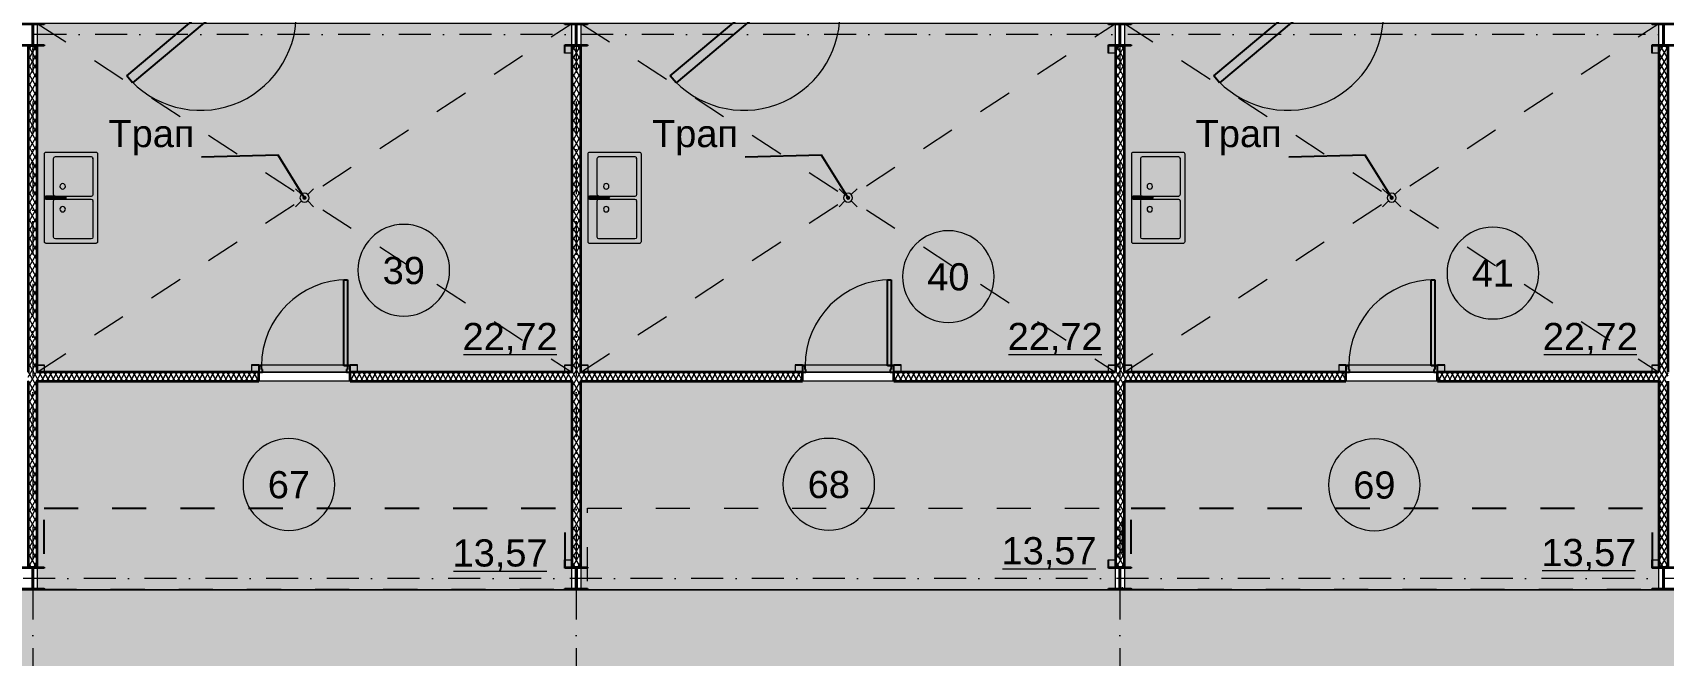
# Model space of a CAD drawing. Header units: millimetres. Extents: x -10605 to 104127, y -15987 to 52426.
# Drawn here: x 21999 to 39999, y 21150 to 28023 of the extents above; entities that cross this region are included whole.
import ezdxf
from ezdxf.enums import TextEntityAlignment as Align

# ---------------------------------------------------------------- set-up
doc = ezdxf.new("R2010")
doc.units = ezdxf.units.MM
doc.header["$MEASUREMENT"] = 0
for name, pattern in [('Dot & Dashed', [670.277762, 352.777767, -176.388884, 0, -141.111112]), ('roto_dd', [752.592, 376.296, -376.296]), ('Крупный пунктир', [634.99999, 0, -634.99999])]:
    doc.linetypes.add(name, pattern=pattern)
for name, color, linetype in [('Двери Archicad', 7, 'Continuous'), ('Зоны', 7, 'Continuous'), ('Металлический каркас здания', 7, 'Continuous'), ('Морозильные камеры', 7, 'Continuous'), ('Оси', 7, 'Continuous'), ('Стены', 7, 'Continuous')]:
    doc.layers.add(name, color=color, linetype=linetype)
for name, color, linetype, lineweight in [('Двери Archicad_Ном._пера__3', 7, 'Continuous', 0), ('Двери Archicad_Ном._пера__97', 7, 'Continuous', 35), ('Двери Archicad_Ном._пера__98', 7, 'Continuous', 25), ('Зоны_Ном._пера__38', 171, 'Continuous', 20), ('Зоны_Ном._пера__91', 255, 'Continuous', 0), ('Мебель и  оборудование_Ном._пера__200', 7, 'Continuous', 0), ('Мебель и  оборудование_Ном._пера__98', 7, 'Continuous', 25), ('Мебель и  оборудование_Ном._пера__99', 7, 'Continuous', 15), ('Металлический каркас здания_Ном._пера__98', 7, 'Continuous', 25), ('Металлический каркас здания_Ном._пера__99', 7, 'Continuous', 15), ('Оси_Ном._пера__200', 7, 'Continuous', 0), ('Паспорта Зон Archicad_Ном._пера__100', 7, 'Continuous', 9), ('Сантехника_Ном._пера__99', 7, 'Continuous', 15), ('Стены _Ном._пера__97', 7, 'Continuous', 35)]:
    doc.layers.add(name, color=color, linetype=linetype, lineweight=lineweight)
for name, color, linetype, lineweight, true_color in [('Двери Archicad_Ном._пера__6', 7, 'Continuous', 13, 0xc23fa3ff), ('Зоны_Ном._пера__2', 7, 'Continuous', 0, 0xc2747474), ('Морозильные камеры_Ном._пера__6', 7, 'Continuous', 13, 0xc23fa3ff)]:
    doc.layers.add(name, color=color, linetype=linetype, lineweight=lineweight, true_color=true_color)
doc.styles.add('РЎР“Р•РќР•Р\xa0РР\xa0_РЎРўРР›Р¬_1', font='arial.ttf')
doc.dimstyles.new('СГЕНЕРИР_СТИЛЬ__1', dxfattribs={"dimtxt": 0.18, "dimasz": 91.2, "dimexe": 0.18, "dimexo": 0.0625, "dimgap": 0.09, "dimtad": 0, "dimtih": 1, "dimtoh": 1, "dimdec": 4, "dimzin": 0, "dimdsep": 46, "dimcen": 0.09, "dimadec": 0, "dimazin": 0, "dimtfac": 1, "dimtdec": 4, "dimtmove": 0, "dimatfit": 3, "dimldrblk": 'ARROWHEAD_11', "dimfxl": 1, "dimtolj": 1, "dimtzin": 0, "dimarcsym": 0})
pattern_1 = [(90, (0, 0), (-60, 0), [])]
pattern_2 = [(60, (0, 0), (-43.30127, 25), []), (120, (0, 0), (43.30127, 25), [])]
pattern_3 = [(90, (0, 0), (-51.961524, 0), [30, -60]), (90, (-25.98, 45), (-51.961524, 0), [30, -60]), (150, (-1e-14, 30), (25.98076, 45), [30, -60]), (150, (-51.96, 30), (25.98076, 45), [30, -60]), (210, (0, 0), (-25.98076, 45), [30, -60]), (210, (-51.96, -2e-14), (-25.98076, 45), [30, -60])]

# ---------------------------------------------------------------- blocks, each defined once
blk = doc.blocks.new('Колонна SHS ГК 27')
at = {"layer": 'Металлический каркас здания_Ном._пера__99', "linetype": 'Continuous', "lineweight": 0, "true_color": 0xffffff}
h = blk.add_hatch(dxfattribs=at)
h.set_pattern_fill('Barabбs_tйglakц_бllу', style=0, pattern_type=2)
h.set_pattern_definition(pattern_1)
h.paths.add_polyline_path([(-40, -40), (40, -40), (40, 40), (-40, 40)])
h.paths.add_polyline_path([(-36.4, -36.4), (-36.4, 36.4), (36.4, 36.4), (36.4, -36.4)], flags=0)
at = {"layer": 'Металлический каркас здания_Ном._пера__99', "color": 7, "linetype": 'Continuous', "lineweight": 15}
for p, q in [((40, 40), (-40, 40)), ((-40, 40), (-40, -40)), ((-36.4, -36.4), (-36.4, 36.4)), ((-36.4, 36.4), (36.4, 36.4)), ((36.4, 36.4), (36.4, -36.4)), ((40, -40), (40, 40)), ((-40, -40), (40, -40)), ((36.4, -36.4), (-36.4, -36.4))]:
    blk.add_line(p, q, dxfattribs=at)
blk = doc.blocks.new('Труба Квадратного Сечения ГК SHS 27_5')
at = {"layer": 'Металлический каркас здания_Ном._пера__99', "color": 7, "linetype": 'Continuous', "lineweight": 15}
for p, q in [((505, 40), (0, 40)), ((0, 40), (0, 0)), ((0, 0), (0, -40)), ((1010, 40), (505, 40)), ((1010, 0), (1010, 40)), ((1010, -40), (1010, 0)), ((0, -40), (505, -40)), ((505, -40), (1010, -40))]:
    blk.add_line(p, q, dxfattribs=at)
blk = doc.blocks.new('Зона подготовки товара_39_58', base_point=(24754, 26475))
at = {"layer": 'Зоны', "linetype": 'Continuous', "lineweight": 0, "true_color": 0x3f3f3f}
blk.add_hatch(color=250, dxfattribs=at).paths.add_polyline_path([(22050, 28125), (22050, 24275), (27950, 24275), (27950, 28125)])
at = {"layer": 'Паспорта Зон Archicad_Ном._пера__100', "color": 7, "linetype": 'Continuous', "lineweight": 9}
blk.add_line((26754, 24470), (27784, 24470), dxfattribs=at)
for start, end in [(0, 180), (180, 0)]:
    blk.add_arc((26096, 25401), 506, start, end, dxfattribs=at)
at = {"layer": 'Паспорта Зон Archicad_Ном._пера__100', "color": 7, "lineweight": 9, "style": 'РЎР“Р•РќР•Р\xa0РР\xa0_РЎРўРР›Р¬_1'}
for tag, p in [('ROOM_NUMBER', (26096, 25398)), ('ROOM_AREA', (27269, 24669))]:
    blk.add_attdef(tag, text='', height=300, dxfattribs=at).set_placement(p, align=Align.MIDDLE_CENTER)
blk = doc.blocks.new('Зона подготовки товара_40_59', base_point=(30802, 26611))
at = {"layer": 'Зоны', "linetype": 'Continuous', "lineweight": 0, "true_color": 0x3f3f3f}
blk.add_hatch(color=250, dxfattribs=at).paths.add_polyline_path([(33950, 28125), (28050, 28125), (28050, 24275), (33950, 24275)])
at = {"layer": 'Паспорта Зон Archicad_Ном._пера__100', "color": 7, "linetype": 'Continuous', "lineweight": 9}
blk.add_line((32770, 24470), (33800, 24470), dxfattribs=at)
for start, end in [(0, 180), (180, 0)]:
    blk.add_arc((32106, 25330), 506, start, end, dxfattribs=at)
at = {"layer": 'Паспорта Зон Archicad_Ном._пера__100', "color": 7, "lineweight": 9, "style": 'РЎР“Р•РќР•Р\xa0РР\xa0_РЎРўРР›Р¬_1'}
for tag, p in [('ROOM_NUMBER', (32106, 25328)), ('ROOM_AREA', (33285, 24669))]:
    blk.add_attdef(tag, text='', height=300, dxfattribs=at).set_placement(p, align=Align.MIDDLE_CENTER)
blk = doc.blocks.new('Зона подготовки товара_41_60', base_point=(36756, 26475))
at = {"layer": 'Зоны', "linetype": 'Continuous', "lineweight": 0, "true_color": 0x3f3f3f}
blk.add_hatch(color=250, dxfattribs=at).paths.add_polyline_path([(39950, 28125), (34050, 28125), (34050, 24275), (39950, 24275)])
at = {"layer": 'Паспорта Зон Archicad_Ном._пера__100', "color": 7, "linetype": 'Continuous', "lineweight": 9}
blk.add_line((38677, 24470), (39706, 24470), dxfattribs=at)
for start, end in [(0, 180), (180, 0)]:
    blk.add_arc((38116, 25369), 506, start, end, dxfattribs=at)
at = {"layer": 'Паспорта Зон Archicad_Ном._пера__100', "color": 7, "lineweight": 9, "style": 'РЎР“Р•РќР•Р\xa0РР\xa0_РЎРўРР›Р¬_1'}
for tag, p in [('ROOM_NUMBER', (38116, 25369)), ('ROOM_AREA', (39192, 24669))]:
    blk.add_attdef(tag, text='', height=300, dxfattribs=at).set_placement(p, align=Align.MIDDLE_CENTER)
blk = doc.blocks.new('Торговый зал_97_103', base_point=(18593, 20776))
at = {"layer": 'Зоны_Ном._пера__2', "linetype": 'Continuous', "lineweight": 0, "true_color": 0x1d1d1d}
blk.add_hatch(color=250, dxfattribs=at).paths.add_polyline_path([(46125, 18125), (46125, 21875), (4225, 21875), (4225, 18125)])
at = {"layer": 'Паспорта Зон Archicad_Ном._пера__100', "color": 7, "lineweight": 9, "style": 'РЎР“Р•РќР•Р\xa0РР\xa0_РЎРўРР›Р¬_1'}
for tag, p in [('ROOM_NUMBER', (18933, 20581)), ('ROOM_AREA', (45254, 18555))]:
    blk.add_attdef(tag, text='', height=300, dxfattribs=at).set_placement(p, align=Align.MIDDLE_CENTER)
blk = doc.blocks.new('Выставочная зона_67_114', base_point=(26278, 23622))
at = {"layer": 'Зоны_Ном._пера__38', "linetype": 'Continuous', "lineweight": 0, "true_color": 0x1f1f3f}
blk.add_hatch(color=179, dxfattribs=at).paths.add_polyline_path([(27950, 21875), (27950, 24175), (22050, 24175), (22050, 21875)])
at = {"layer": 'Паспорта Зон Archicad_Ном._пера__100', "color": 7, "linetype": 'Continuous', "lineweight": 9}
blk.add_line((26645, 22081), (27674, 22081), dxfattribs=at)
for start, end in [(0, 180), (180, 0)]:
    blk.add_arc((24828, 23036), 506, start, end, dxfattribs=at)
at = {"layer": 'Паспорта Зон Archicad_Ном._пера__100', "color": 7, "lineweight": 9, "style": 'РЎР“Р•РќР•Р\xa0РР\xa0_РЎРўРР›Р¬_1'}
for tag, p in [('ROOM_NUMBER', (24828, 23034)), ('ROOM_AREA', (27159, 22281))]:
    blk.add_attdef(tag, text='', height=300, dxfattribs=at).set_placement(p, align=Align.MIDDLE_CENTER)
blk = doc.blocks.new('Выставочная зона_68_115', base_point=(32433, 23583))
at = {"layer": 'Зоны_Ном._пера__38', "linetype": 'Continuous', "lineweight": 0, "true_color": 0x1f1f3f}
blk.add_hatch(color=179, dxfattribs=at).paths.add_polyline_path([(28050, 24175), (28050, 21875), (33950, 21875), (33950, 24175)])
at = {"layer": 'Паспорта Зон Archicad_Ном._пера__100', "color": 7, "linetype": 'Continuous', "lineweight": 9}
blk.add_line((32703, 22106), (33733, 22106), dxfattribs=at)
for start, end in [(0, 180), (180, 0)]:
    blk.add_arc((30787, 23039), 506, start, end, dxfattribs=at)
at = {"layer": 'Паспорта Зон Archicad_Ном._пера__100', "color": 7, "lineweight": 9, "style": 'РЎР“Р•РќР•Р\xa0РР\xa0_РЎРўРР›Р¬_1'}
for tag, p in [('ROOM_NUMBER', (30787, 23036)), ('ROOM_AREA', (33218, 22305))]:
    blk.add_attdef(tag, text='', height=300, dxfattribs=at).set_placement(p, align=Align.MIDDLE_CENTER)
blk = doc.blocks.new('Выставочная зона_69_116', base_point=(38185, 23579))
at = {"layer": 'Зоны_Ном._пера__38', "linetype": 'Continuous', "lineweight": 0, "true_color": 0x1f1f3f}
blk.add_hatch(color=179, dxfattribs=at).paths.add_polyline_path([(34050, 21875), (39950, 21875), (39950, 24175), (34050, 24175)])
at = {"layer": 'Паспорта Зон Archicad_Ном._пера__100', "color": 7, "linetype": 'Continuous', "lineweight": 9}
blk.add_line((38661, 22086), (39691, 22086), dxfattribs=at)
for start, end in [(0, 180), (180, 0)]:
    blk.add_arc((36808, 23032), 506, start, end, dxfattribs=at)
at = {"layer": 'Паспорта Зон Archicad_Ном._пера__100', "color": 7, "lineweight": 9, "style": 'РЎР“Р•РќР•Р\xa0РР\xa0_РЎРўРР›Р¬_1'}
for tag, p in [('ROOM_NUMBER', (36808, 23030)), ('ROOM_AREA', (39176, 22285))]:
    blk.add_attdef(tag, text='', height=300, dxfattribs=at).set_placement(p, align=Align.MIDDLE_CENTER)
blk = doc.blocks.new('Однопольная Дверь 27_2')
at = {"layer": 'Двери Archicad_Ном._пера__3', "color": 7, "linetype": 'Continuous', "lineweight": 0}
blk.add_arc((475, 0), 950, 90, 180, dxfattribs=at)
at = {"layer": 'Двери Archicad_Ном._пера__97', "color": 7, "linetype": 'Continuous', "lineweight": 35}
for p, q in [((-505, -170), (-505, -70)), ((505, -170), (505, -70))]:
    blk.add_line(p, q, dxfattribs=at)
at = {"layer": 'Двери Archicad_Ном._пера__98', "color": 7, "linetype": 'Continuous', "lineweight": 25}
for p, q in [((435, 0), (435, 950)), ((435, 950), (475, 950)), ((475, 950), (475, 0)), ((-475, 0), (-505, 0)), ((-505, 0), (-505, -70)), ((-475, -40), (-475, 0)), ((475, 0), (435, 0)), ((505, 0), (475, 0)), ((475, 0), (475, -40)), ((505, -70), (505, 0)), ((-505, -70), (-465, -70)), ((-465, -40), (-475, -40)), ((-465, -70), (-465, -40)), ((475, -40), (465, -40)), ((465, -40), (465, -70)), ((465, -70), (505, -70))]:
    blk.add_line(p, q, dxfattribs=at)
blk = doc.blocks.new('Стена_82', base_point=(4125, 24225))
at = {"layer": 'Стены', "linetype": 'Continuous', "lineweight": 0, "true_color": 0x000000}
h = blk.add_hatch(dxfattribs=at)
h.set_pattern_fill('Batt_Insulation__3_', color=18, style=0, pattern_type=2)
h.set_pattern_definition(pattern_2)
h.paths.add_polyline_path([(24495, 24275), (22050, 24275), (22050, 24175), (24495, 24175)])
h = blk.add_hatch(dxfattribs=at)
h.set_pattern_fill('Batt_Insulation__3_', color=18, style=0, pattern_type=2)
h.set_pattern_definition(pattern_2)
h.paths.add_polyline_path([(27950, 24275), (25505, 24275), (25505, 24175), (27950, 24175)])
h = blk.add_hatch(dxfattribs=at)
h.set_pattern_fill('Batt_Insulation__3_', color=18, style=0, pattern_type=2)
h.set_pattern_definition(pattern_2)
h.paths.add_polyline_path([(30495, 24275), (28050, 24275), (28050, 24175), (30495, 24175)])
h = blk.add_hatch(dxfattribs=at)
h.set_pattern_fill('Batt_Insulation__3_', color=18, style=0, pattern_type=2)
h.set_pattern_definition(pattern_2)
h.paths.add_polyline_path([(33950, 24275), (31505, 24275), (31505, 24175), (33950, 24175)])
h = blk.add_hatch(dxfattribs=at)
h.set_pattern_fill('Batt_Insulation__3_', color=18, style=0, pattern_type=2)
h.set_pattern_definition(pattern_2)
h.paths.add_polyline_path([(36495, 24275), (34050, 24275), (34050, 24175), (36495, 24175)])
h = blk.add_hatch(dxfattribs=at)
h.set_pattern_fill('Batt_Insulation__3_', color=18, style=0, pattern_type=2)
h.set_pattern_definition(pattern_2)
h.paths.add_polyline_path([(39950, 24275), (37505, 24275), (37505, 24175), (39950, 24175)])
at = {"layer": 'Стены _Ном._пера__97', "color": 7, "linetype": 'Continuous', "lineweight": 35}
for p, q in [((24495, 24175), (24495, 24275)), ((25505, 24175), (25505, 24275)), ((30495, 24175), (30495, 24275)), ((31505, 24175), (31505, 24275)), ((36495, 24175), (36495, 24275)), ((37505, 24175), (37505, 24275))]:
    blk.add_line(p, q, dxfattribs=at)
at = {"layer": 'Стены _Ном._пера__97', "color": 7, "linetype": 'Continuous', "lineweight": 35, "flags": 128}
for points in [[(24495, 24275), (22050, 24275)], [(22050, 24175), (24495, 24175)], [(27950, 24275), (25505, 24275)], [(25505, 24175), (27950, 24175)], [(30495, 24275), (28050, 24275)], [(28050, 24175), (30495, 24175)], [(33950, 24275), (31505, 24275)], [(31505, 24175), (33950, 24175)], [(36495, 24275), (34050, 24275)], [(34050, 24175), (36495, 24175)], [(39950, 24275), (37505, 24275)], [(37505, 24175), (39950, 24175)]]:
    blk.add_lwpolyline(points, dxfattribs=at)
at = {"layer": 'Двери Archicad', "color": 7, "linetype": 'Continuous', "lineweight": 50, "zscale": 1000}
for p in [(25000, 24345), (31000, 24345), (37000, 24345)]:
    blk.add_blockref('Однопольная Дверь 27_2', p, dxfattribs=at)
blk = doc.blocks.new('Стена_97', base_point=(28000, 22125))
at = {"layer": 'Стены', "linetype": 'Continuous', "lineweight": 0, "true_color": 0x000000}
h = blk.add_hatch(dxfattribs=at)
h.set_pattern_fill('Batt_Insulation__3_', color=18, style=0, pattern_type=2)
h.set_pattern_definition(pattern_2)
h.paths.add_polyline_path([(28050, 22125), (28050, 27875), (27950, 27875), (27950, 22125)])
at = {"layer": 'Стены _Ном._пера__97', "color": 7, "linetype": 'Continuous', "lineweight": 35, "flags": 128}
for points in [[(28050, 27875), (27950, 27875)], [(27950, 27875), (27950, 24275)], [(28050, 24275), (28050, 27875)], [(27950, 24175), (27950, 22125)], [(28050, 22125), (28050, 24175)], [(27950, 22125), (28050, 22125)]]:
    blk.add_lwpolyline(points, dxfattribs=at)
blk = doc.blocks.new('Стена_100', base_point=(34000, 22125))
at = {"layer": 'Стены', "linetype": 'Continuous', "lineweight": 0, "true_color": 0x000000}
h = blk.add_hatch(dxfattribs=at)
h.set_pattern_fill('Batt_Insulation__3_', color=18, style=0, pattern_type=2)
h.set_pattern_definition(pattern_2)
h.paths.add_polyline_path([(34050, 22125), (34050, 27875), (33950, 27875), (33950, 22125)])
at = {"layer": 'Стены _Ном._пера__97', "color": 7, "linetype": 'Continuous', "lineweight": 35, "flags": 128}
for points in [[(34050, 27875), (33950, 27875)], [(33950, 27875), (33950, 24275)], [(34050, 24275), (34050, 27875)], [(33950, 24175), (33950, 22125)], [(34050, 22125), (34050, 24175)], [(33950, 22125), (34050, 22125)]]:
    blk.add_lwpolyline(points, dxfattribs=at)
blk = doc.blocks.new('Стена_103', base_point=(40000, 22125))
at = {"layer": 'Стены', "linetype": 'Continuous', "lineweight": 0, "true_color": 0x000000}
h = blk.add_hatch(dxfattribs=at)
h.set_pattern_fill('Batt_Insulation__3_', color=18, style=0, pattern_type=2)
h.set_pattern_definition(pattern_2)
h.paths.add_polyline_path([(40050, 22125), (40050, 27875), (39950, 27875), (39950, 22125)])
at = {"layer": 'Стены _Ном._пера__97', "color": 7, "linetype": 'Continuous', "lineweight": 35, "flags": 128}
for points in [[(40050, 27875), (39950, 27875)], [(39950, 27875), (39950, 24275)], [(40050, 24275), (40050, 27875)], [(39950, 24175), (39950, 22125)], [(40050, 22125), (40050, 24175)], [(39950, 22125), (40050, 22125)]]:
    blk.add_lwpolyline(points, dxfattribs=at)
blk = doc.blocks.new('Стена_138', base_point=(22000, 22125))
at = {"layer": 'Стены', "linetype": 'Continuous', "lineweight": 0, "true_color": 0x000000}
h = blk.add_hatch(dxfattribs=at)
h.set_pattern_fill('Batt_Insulation__3_', color=18, style=0, pattern_type=2)
h.set_pattern_definition(pattern_2)
h.paths.add_polyline_path([(22050, 22125), (22050, 27875), (21950, 27875), (21950, 22125)])
at = {"layer": 'Стены _Ном._пера__97', "color": 7, "linetype": 'Continuous', "lineweight": 35, "flags": 128}
for points in [[(22050, 27875), (21950, 27875)], [(21950, 27875), (21950, 24275)], [(22050, 24275), (22050, 27875)], [(21950, 24175), (21950, 22125)], [(22050, 22125), (22050, 24175)], [(21950, 22125), (22050, 22125)]]:
    blk.add_lwpolyline(points, dxfattribs=at)
blk = doc.blocks.new('Однопольная Дверь 27_4')
at = {"layer": 'Двери Archicad_Ном._пера__3', "color": 7, "linetype": 'Continuous', "lineweight": 0}
blk.add_arc((530, 0), 1060, 40, 180, dxfattribs=at)
at = {"layer": 'Двери Archicad_Ном._пера__6', "color": 161, "linetype": 'Continuous', "lineweight": 13, "true_color": 0x3fa3ff}
for p, q in [((-600, 0), (-600, -100)), ((-600, 0), (-600, -100)), ((600, 0), (600, -100)), ((600, 0), (600, -100))]:
    blk.add_line(p, q, dxfattribs=at)
at = {"layer": 'Двери Archicad_Ном._пера__98', "color": 7, "linetype": 'Continuous', "lineweight": 25}
for p, q in [((466, 77), (1278, 758)), ((1278, 758), (1342, 681)), ((1342, 681), (530, 0)), ((-570, 0), (-600, 0)), ((-600, 0), (-600, -100)), ((-530, 0), (-570, 0)), ((-570, 0), (-570, -100)), ((-530, -100), (-530, 0)), ((530, 0), (466, 77)), ((570, 0), (530, 0)), ((530, 0), (530, -100)), ((570, 0), (600, 0)), ((570, -100), (570, 0)), ((600, 0), (600, -100)), ((-570, -100), (-600, -100)), ((-570, -100), (-530, -100)), ((530, -100), (570, -100)), ((570, -100), (600, -100))]:
    blk.add_line(p, q, dxfattribs=at)
blk = doc.blocks.new('Стена_263', base_point=(26530, 28225))
at = {"layer": 'Морозильные камеры', "linetype": 'Continuous', "lineweight": 0, "true_color": 0x000000}
h = blk.add_hatch(dxfattribs=at)
h.set_pattern_fill('Styrofoam_SM_Insulation__3_', color=18, style=0, pattern_type=2)
h.set_pattern_definition(pattern_3)
h.paths.add_polyline_path([(22130, 28325), (22130, 28225), (23779, 28225), (23779, 28325)])
h = blk.add_hatch(dxfattribs=at)
h.set_pattern_fill('Styrofoam_SM_Insulation__3_', color=18, style=0, pattern_type=2)
h.set_pattern_definition(pattern_3)
h.paths.add_polyline_path([(24979, 28325), (24979, 28225), (26530, 28225), (26530, 28325)])
at = {"layer": 'Морозильные камеры_Ном._пера__6', "color": 161, "linetype": 'Continuous', "lineweight": 13, "true_color": 0x3fa3ff}
for p, q in [((23779, 28225), (23779, 28325)), ((24979, 28225), (24979, 28325))]:
    blk.add_line(p, q, dxfattribs=at)
at = {"layer": 'Морозильные камеры_Ном._пера__6', "color": 161, "linetype": 'Continuous', "lineweight": 13, "true_color": 0x3fa3ff, "flags": 128}
for points in [[(23779, 28325), (22130, 28325)], [(22130, 28325), (22130, 28225)], [(26530, 28325), (24979, 28325)], [(26530, 28225), (26530, 28325)], [(22130, 28225), (23779, 28225)], [(24979, 28225), (26530, 28225)]]:
    blk.add_lwpolyline(points, dxfattribs=at)
at = {"layer": 'Двери Archicad', "color": 7, "linetype": 'Continuous', "lineweight": 50, "zscale": 1000, "rotation": 179.9999990962202}
blk.add_blockref('Однопольная Дверь 27_4', (24379, 28225), dxfattribs=at)
blk = doc.blocks.new('Стена_264', base_point=(32530, 28225))
at = {"layer": 'Морозильные камеры', "linetype": 'Continuous', "lineweight": 0, "true_color": 0x000000}
h = blk.add_hatch(dxfattribs=at)
h.set_pattern_fill('Styrofoam_SM_Insulation__3_', color=18, style=0, pattern_type=2)
h.set_pattern_definition(pattern_3)
h.paths.add_polyline_path([(28130, 28325), (28130, 28225), (29779, 28225), (29779, 28325)])
h = blk.add_hatch(dxfattribs=at)
h.set_pattern_fill('Styrofoam_SM_Insulation__3_', color=18, style=0, pattern_type=2)
h.set_pattern_definition(pattern_3)
h.paths.add_polyline_path([(30979, 28325), (30979, 28225), (32530, 28225), (32530, 28325)])
at = {"layer": 'Морозильные камеры_Ном._пера__6', "color": 161, "linetype": 'Continuous', "lineweight": 13, "true_color": 0x3fa3ff}
for p, q in [((29779, 28225), (29779, 28325)), ((30979, 28225), (30979, 28325))]:
    blk.add_line(p, q, dxfattribs=at)
at = {"layer": 'Морозильные камеры_Ном._пера__6', "color": 161, "linetype": 'Continuous', "lineweight": 13, "true_color": 0x3fa3ff, "flags": 128}
for points in [[(29779, 28325), (28130, 28325)], [(28130, 28325), (28130, 28225)], [(32530, 28325), (30979, 28325)], [(32530, 28225), (32530, 28325)], [(28130, 28225), (29779, 28225)], [(30979, 28225), (32530, 28225)]]:
    blk.add_lwpolyline(points, dxfattribs=at)
at = {"layer": 'Двери Archicad', "color": 7, "linetype": 'Continuous', "lineweight": 50, "zscale": 1000, "rotation": 179.9999990962202}
blk.add_blockref('Однопольная Дверь 27_4', (30379, 28225), dxfattribs=at)
blk = doc.blocks.new('Стена_265', base_point=(38530, 28225))
at = {"layer": 'Морозильные камеры', "linetype": 'Continuous', "lineweight": 0, "true_color": 0x000000}
h = blk.add_hatch(dxfattribs=at)
h.set_pattern_fill('Styrofoam_SM_Insulation__3_', color=18, style=0, pattern_type=2)
h.set_pattern_definition(pattern_3)
h.paths.add_polyline_path([(34130, 28325), (34130, 28225), (35779, 28225), (35779, 28325)])
h = blk.add_hatch(dxfattribs=at)
h.set_pattern_fill('Styrofoam_SM_Insulation__3_', color=18, style=0, pattern_type=2)
h.set_pattern_definition(pattern_3)
h.paths.add_polyline_path([(36979, 28325), (36979, 28225), (38530, 28225), (38530, 28325)])
at = {"layer": 'Морозильные камеры_Ном._пера__6', "color": 161, "linetype": 'Continuous', "lineweight": 13, "true_color": 0x3fa3ff}
for p, q in [((35779, 28225), (35779, 28325)), ((36979, 28225), (36979, 28325))]:
    blk.add_line(p, q, dxfattribs=at)
at = {"layer": 'Морозильные камеры_Ном._пера__6', "color": 161, "linetype": 'Continuous', "lineweight": 13, "true_color": 0x3fa3ff, "flags": 128}
for points in [[(35779, 28325), (34130, 28325)], [(34130, 28325), (34130, 28225)], [(38530, 28325), (36979, 28325)], [(38530, 28225), (38530, 28325)], [(34130, 28225), (35779, 28225)], [(36979, 28225), (38530, 28225)]]:
    blk.add_lwpolyline(points, dxfattribs=at)
at = {"layer": 'Двери Archicad', "color": 7, "linetype": 'Continuous', "lineweight": 50, "zscale": 1000, "rotation": 179.9999990962202}
blk.add_blockref('Однопольная Дверь 27_4', (36379, 28225), dxfattribs=at)
blk = doc.blocks.new('Колонна Универсальная 27')
at = {"layer": 'Металлический каркас здания_Ном._пера__98', "linetype": 'Continuous', "lineweight": 0, "true_color": 0xffffff}
h = blk.add_hatch(dxfattribs=at)
h.set_pattern_fill('Barabбs_tйglakц_бllу', style=0, pattern_type=2)
h.set_pattern_definition(pattern_1)
h.paths.add_polyline_path([(-125, -125), (125, -125), (125, -113), (4, -113), (4, 113), (125, 113), (125, 125), (-125, 125), (-125, 113), (-4, 113), (-4, -113), (-125, -113)])
at = {"layer": 'Металлический каркас здания_Ном._пера__98', "color": 7, "linetype": 'Continuous', "lineweight": 25}
for p, q in [((125, 125), (-125, 125)), ((-125, 125), (-125, 113)), ((-125, 113), (-4, 113)), ((-4, 113), (-4, -113)), ((4, -113), (4, 113)), ((4, 113), (125, 113)), ((125, 113), (125, 125)), ((-4, -113), (-125, -113)), ((-125, -113), (-125, -125)), ((-125, -125), (125, -125)), ((125, -113), (4, -113)), ((125, -125), (125, -113))]:
    blk.add_line(p, q, dxfattribs=at)
blk = doc.blocks.new('Двутавp К 26020-83 27_2')
at = {"layer": 'Металлический каркас здания_Ном._пера__98', "color": 7, "linetype": 'Крупный пунктир', "lineweight": 25}
blk.add_line((0, 0), (17750, 0), dxfattribs=at)
blk = doc.blocks.new('Стандартный Маркер Сетки')
at = {"layer": 'Оси_Ном._пера__200', "color": 7, "linetype": 'Dot & Dashed', "lineweight": 0}
blk.add_line((0, 0), (107805, 0), dxfattribs=at)
at = {"layer": 'Оси_Ном._пера__200', "color": 7, "lineweight": 0, "style": 'РЎР“Р•РќР•Р\xa0РР\xa0_РЎРўРР›Р¬_1'}
blk.add_attdef('AC_MarkerText_1', text='', height=300, dxfattribs=at).set_placement((108205, 150), align=Align.TOP_CENTER)
blk = doc.blocks.new('Стандартный Маркер Сетки_3')
at = {"layer": 'Оси_Ном._пера__200', "color": 7, "linetype": 'Dot & Dashed', "lineweight": 0}
blk.add_line((0, 0), (107930, 0), dxfattribs=at)
at = {"layer": 'Оси_Ном._пера__200', "color": 7, "lineweight": 0, "style": 'РЎР“Р•РќР•Р\xa0РР\xa0_РЎРўРР›Р¬_1'}
blk.add_attdef('AC_MarkerText_1', text='', height=300, dxfattribs=at).set_placement((108330, 150), align=Align.TOP_CENTER)
blk = doc.blocks.new('Мойка Обычная 27')
at = {"layer": 'Сантехника_Ном._пера__99', "color": 7, "linetype": 'Continuous', "lineweight": 15}
for p, q in [((50, 465), (50, 70)), ((470, 485), (70, 485)), ((490, 70), (490, 465)), ((520, 465), (520, 70)), ((940, 485), (540, 485)), ((960, 70), (960, 465)), ((70, 50), (470, 50)), ((540, 50), (940, 50))]:
    blk.add_line(p, q, dxfattribs=at)
at = {"layer": 'Сантехника_Ном._пера__99', "color": 7, "linetype": 'Continuous', "lineweight": 15, "flags": 128}
for points in [[(20, 0), (990, 0, 0.414214), (1010, 20), (1010, 565, 0.414214), (990, 585), (20, 585, 0.414214), (0, 565), (0, 20, 0.414214)], [(485, 504), (496, 504), (496, 555, -1), (514, 555), (514, 504), (525, 504), (525, 569), (485, 569)], [(496, 357, 1), (514, 357), (514, 555, 1), (496, 555)]]:
    blk.add_lwpolyline(points, format="xyb", close=True, dxfattribs=at)
for points in [[(485, 468), (496, 468), (496, 503), (485, 503)], [(525, 468), (525, 503), (514, 503), (514, 468)]]:
    blk.add_lwpolyline(points, close=True, dxfattribs=at)
at = {"layer": 'Сантехника_Ном._пера__99', "color": 7, "linetype": 'Continuous', "lineweight": 15}
for centre in [(379, 385), (631, 385)]:
    blk.add_circle(centre, 30, dxfattribs=at)
for centre, start, end in [((70, 465), 90, 180), ((470, 465), 0, 90), ((540, 465), 90, 180), ((940, 465), 0, 90), ((70, 70), 180, 270), ((470, 70), 270, 0), ((540, 70), 180, 270), ((940, 70), 270, 0)]:
    blk.add_arc(centre, 20, start, end, dxfattribs=at)
for p in [(70, 50), (540, 50)]:
    blk.add_point(p, dxfattribs=at)
blk = doc.blocks.new('Символ Трапа в Полу 27')
at = {"layer": 'Мебель и  оборудование_Ном._пера__99', "color": 7, "linetype": 'Continuous', "lineweight": 15}
for p, q in [((65, 135), (0, 200)), ((135, 135), (200, 200)), ((65, 65), (0, 0)), ((135, 65), (200, 0))]:
    blk.add_line(p, q, dxfattribs=at)
at = {"layer": 'Мебель и  оборудование_Ном._пера__99', "color": 7, "linetype": 'Continuous', "lineweight": 15, "flags": 128}
blk.add_lwpolyline([(150, 100, 1), (50, 100, 1)], format="xyb", close=True, dxfattribs=at)
blk = doc.blocks.new('ARROWHEAD_11')
at = {"color": 0, "linetype": 'Continuous', "lineweight": 0}
blk.add_line((0, 0), (-1, 0), dxfattribs=at)
at = {"color": 0, "linetype": 'Continuous', "lineweight": 0, "const_width": 0.25, "flags": 128}
blk.add_lwpolyline([(-0.125, 0, 1), (0.125, 0, 1)], format="xyb", close=True, dxfattribs=at)
blk = doc.blocks.new('Стандартный Маркер Сетки_4')
at = {"layer": 'Оси_Ном._пера__200', "color": 7, "linetype": 'Dot & Dashed', "lineweight": 0}
blk.add_line((0, 0), (55187, 0), dxfattribs=at)
at = {"layer": 'Оси_Ном._пера__200', "color": 7, "lineweight": 0, "style": 'РЎР“Р•РќР•Р\xa0РР\xa0_РЎРўРР›Р¬_1'}
blk.add_attdef('AC_MarkerText_1', text='', height=300, rotation=90, dxfattribs=at).set_placement((55368, -69), align=Align.TOP_CENTER)

msp = doc.modelspace()

# ---------------------------------------------------------------- linework, layer by layer
at = {"layer": 'Зоны_Ном._пера__2', "color": 8, "linetype": 'Continuous', "lineweight": 0, "true_color": 0x747474, "flags": 128}
msp.add_lwpolyline([(46125, 18125), (46125, 21875.00005), (4225, 21875.00005), (4225, 18125)], close=True, dxfattribs=at)
at = {"layer": 'Зоны_Ном._пера__38', "color": 171, "linetype": 'Continuous', "lineweight": 20, "flags": 128}
for points in [[(27950.00006, 21874.98338), (27950.00006, 24175.00005), (22050.00006, 24175.00005), (22050.00006, 21874.98338)], [(28050.00006, 24175.00005), (28050.00006, 21875.00005), (33950.00006, 21875.00005), (33950.00006, 24175.00005)], [(34050.00006, 21874.98338), (39950.00006, 21874.98338), (39950.00006, 24175.00005), (34050.00006, 24175.00005)]]:
    msp.add_lwpolyline(points, close=True, dxfattribs=at)
at = {"layer": 'Зоны_Ном._пера__91', "color": 255, "linetype": 'Continuous', "lineweight": 0, "flags": 128}
for points in [[(22050.00006, 28125.00005), (22050.00006, 24274.50005), (27950.00006, 24274.50005), (27950.00006, 28125.00005)], [(33950.00006, 28125.00005), (28050.00006, 28125.00005), (28050.00006, 24274.50005), (33950.00006, 24274.50005)], [(39950.00006, 28125.00005), (34050.00006, 28125.00005), (34050.00006, 24274.50005), (39950.00006, 24274.50005)]]:
    msp.add_lwpolyline(points, close=True, dxfattribs=at)
at = {"layer": 'Мебель и  оборудование_Ном._пера__200', "color": 7, "linetype": 'roto_dd', "lineweight": 0, "flags": 128}
for points in [[(22050, 28125.00005), (27950.00006, 24274.50005)], [(22050, 24274.50005), (27950.00006, 28125.00005)], [(28050, 28125.00005), (33950.00006, 24274.50005)], [(28050, 24274.50005), (33950.00006, 28125.00005)], [(34050, 28125.00005), (39950.00006, 24274.50005)], [(34050, 24274.50005), (39950.00006, 28125.00005)]]:
    msp.add_lwpolyline(points, dxfattribs=at)
msp.add_lwpolyline([(28124.99667, 22775.00005), (34024.99667, 22775.00005), (34024.99667, 21875.00005), (28124.99667, 21875.00005)], close=True, dxfattribs=at)
at = {"layer": 'Мебель и  оборудование_Ном._пера__98', "color": 7, "linetype": 'roto_dd', "lineweight": 25, "flags": 128}
for points in [[(22124.71083, 22775.00005), (27874.68916, 22775.00005), (27874.68916, 21875.00005), (22124.71083, 21875.00005)], [(34125, 22775.00005), (39874.97833, 22775.00005), (39874.97833, 21875.00005), (34125, 21875.00005)]]:
    msp.add_lwpolyline(points, close=True, dxfattribs=at)

# ---------------------------------------------------------------- block references
at = {"layer": 'Зоны', "color": 7, "linetype": 'Continuous', "lineweight": 9}
for name, p, values in [('Зона подготовки товара_39_58', (24753.91965, 26474.50005), {'ROOM_NUMBER': '39', 'ROOM_AREA': '22,72'}), ('Зона подготовки товара_40_59', (30802.03126, 26610.91745), {'ROOM_NUMBER': '40', 'ROOM_AREA': '22,72'}), ('Зона подготовки товара_41_60', (36756.3621, 26474.50005), {'ROOM_NUMBER': '41', 'ROOM_AREA': '22,72'}), ('Выставочная зона_67_114', (26277.65801, 23621.70924), {'ROOM_NUMBER': '67', 'ROOM_AREA': '13,57'}), ('Выставочная зона_68_115', (32432.81271, 23582.84331), {'ROOM_NUMBER': '68', 'ROOM_AREA': '13,57'}), ('Выставочная зона_69_116', (38185.41218, 23578.94952), {'ROOM_NUMBER': '69', 'ROOM_AREA': '13,57'})]:
    msp.add_blockref(name, p, dxfattribs=at).add_auto_attribs(values)
msp.add_blockref('Торговый зал_97_103', (18592.67673, 20775.72296), dxfattribs=at)
at = {"layer": 'Мебель и  оборудование_Ном._пера__99', "color": 7, "linetype": 'Continuous', "lineweight": 15, "zscale": 1000, "rotation": 90}
for p in [(25100.00003, 26099.75005), (31100.00003, 26099.75005), (37100.00003, 26099.75005)]:
    msp.add_blockref('Символ Трапа в Полу 27', p, dxfattribs=at)
at = {"layer": 'Металлический каркас здания', "color": 7, "linetype": 'Continuous', "lineweight": 9, "zscale": 1000, "rotation": 90}
for p in [(22000, 22125.00005), (28000, 22125.00005), (34000, 22125.00005)]:
    msp.add_blockref('Двутавp К 26020-83 27_2', p, dxfattribs=at)
at = {"layer": 'Металлический каркас здания_Ном._пера__98', "color": 7, "linetype": 'Continuous', "lineweight": 25, "xscale": -1, "zscale": 1000}
for p in [(22000, 28000.00005), (27999.39722, 28000.00005), (34000, 28000.00005), (40000.015, 28000.00005), (22000, 22000.00005), (27999.99667, 22000.00005), (34000, 22000.00005), (39999.99778, 22000.04444)]:
    msp.add_blockref('Колонна Универсальная 27', p, dxfattribs=at)
at = {"layer": 'Металлический каркас здания_Ном._пера__99', "color": 7, "linetype": 'Continuous', "lineweight": 15, "xscale": -1, "zscale": 1000}
for name, p in [('Колонна SHS ГК 27', (27910.00006, 27835.00005)), ('Колонна SHS ГК 27', (33910.00006, 27835.00005)), ('Колонна SHS ГК 27', (39910.00006, 27835.00005)), ('Труба Квадратного Сечения ГК SHS 27_5', (25505, 24315.00005)), ('Труба Квадратного Сечения ГК SHS 27_5', (31505, 24315.00005)), ('Труба Квадратного Сечения ГК SHS 27_5', (37505, 24315.00005)), ('Колонна SHS ГК 27', (27910.00006, 22165.00005)), ('Колонна SHS ГК 27', (33910.00006, 22165.00005)), ('Колонна SHS ГК 27', (39910.00006, 22165.00005))]:
    msp.add_blockref(name, p, dxfattribs=at)
at = {"layer": 'Металлический каркас здания_Ном._пера__99', "color": 7, "linetype": 'Continuous', "lineweight": 15, "zscale": 1000}
for p in [(22090, 24314.50005), (24455, 24315.00005), (25545, 24315.00005), (27910.00006, 24314.50005), (28090, 24314.50005), (30455, 24315.00005), (31545, 24315.00005), (33910.00006, 24314.50005), (34090, 24314.50005), (36455, 24315.00005), (37545, 24315.00005), (39910.00006, 24314.50005)]:
    msp.add_blockref('Колонна SHS ГК 27', p, dxfattribs=at)
at = {"layer": 'Морозильные камеры', "color": 161, "lineweight": 13, "true_color": 0x3fa3ff}
for name, p in [('Стена_263', (26530, 28225.00005)), ('Стена_264', (32530, 28225.00005)), ('Стена_265', (38530, 28225.00005))]:
    msp.add_blockref(name, p, dxfattribs=at)
at = {"layer": 'Оси', "color": 8, "linetype": 'Continuous', "lineweight": 0, "true_color": 0x747474, "zscale": 1000, "rotation": 270}
for p in [(22000, 40000.00005), (28000, 40000.00005), (34000, 40000.00005)]:
    msp.add_blockref('Стандартный Маркер Сетки_4', p, dxfattribs=at)
at = {"layer": 'Оси', "color": 8, "linetype": 'Continuous', "lineweight": 0, "true_color": 0x747474, "xscale": -1, "zscale": 1000}
for name, p in [('Стандартный Маркер Сетки_3', (98125, 28000.00005)), ('Стандартный Маркер Сетки', (98000.00007, 22000.00005))]:
    msp.add_blockref(name, p, dxfattribs=at)
at = {"layer": 'Сантехника_Ном._пера__99', "color": 7, "linetype": 'Continuous', "lineweight": 15, "xscale": -1, "zscale": 1000, "rotation": 90}
for p in [(22715, 26705.00012), (28715, 26705.00012), (34715, 26705.00012)]:
    msp.add_blockref('Мойка Обычная 27', p, dxfattribs=at)
at = {"layer": 'Стены', "color": 7, "lineweight": 35}
for name, p in [('Стена_138', (22000.00006, 22125.00005)), ('Стена_97', (28000.00006, 22125.00005)), ('Стена_100', (34000.00006, 22125.00005)), ('Стена_103', (40000.00006, 22125.00005)), ('Стена_82', (4125, 24225.00005))]:
    msp.add_blockref(name, p, dxfattribs=at)

# ---------------------------------------------------------------- texts
at = {"layer": 'Мебель и  оборудование_Ном._пера__200', "color": 7, "linetype": 'Continuous', "lineweight": 0, "char_height": 300, "attachment_point": 7, "style": 'РЎР“Р•РќР•Р\xa0РР\xa0_РЎРўРР›Р¬_1'}
for insert in [(22835.98338, 26668.35049), (28835.98338, 26668.35049), (34835.98338, 26668.35049)]:
    msp.add_mtext('\\A1;{\\pql;\\fArial|b0|i0|c204|p0;\\W1.000000;Трап}', dxfattribs=dict(at, insert=insert))

# ---------------------------------------------------------------- leaders
at = {"layer": 'Мебель и  оборудование_Ном._пера__200', "color": 7, "linetype": 'Continuous', "lineweight": 0, "annotation_type": 0, "has_hookline": 1, "hookline_direction": 1, "text_width": 910.8}
for points in [[(25000.00003, 26199.75005), (24707.9453, 26668.35049), (23864.62238, 26647.25632)], [(31000.00003, 26199.75005), (30707.9453, 26668.35049), (29864.62238, 26647.25632)], [(37000.00003, 26199.75005), (36707.9453, 26668.35049), (35864.62238, 26647.25632)]]:
    msp.add_leader(points, dimstyle='СГЕНЕРИР_СТИЛЬ__1', dxfattribs=at)

doc.saveas('drawing.dxf')
